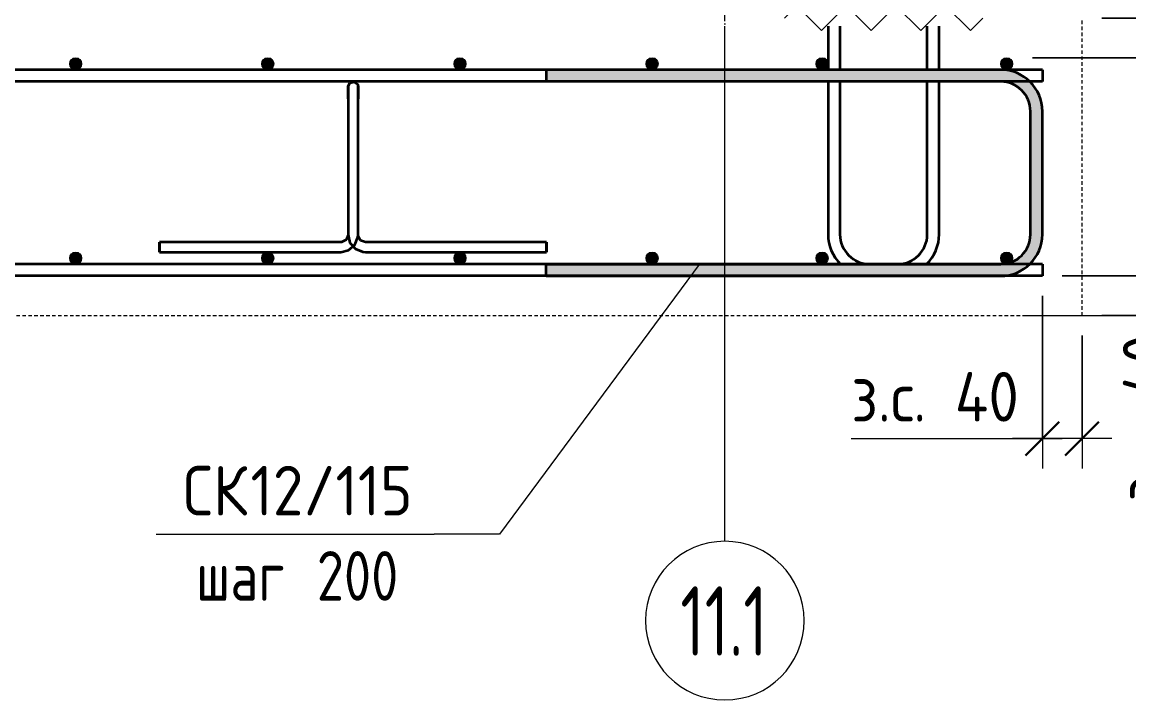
# Model space of a CAD drawing. Header units: millimetres. Extents: x 29094 to 49369, y -2577 to 78616.
# Drawn here: x 39869 to 40985, y -2387 to -1704 of the extents above; entities that cross this region are included whole.
import ezdxf

# ---------------------------------------------------------------- set-up
doc = ezdxf.new("R2010")
doc.units = ezdxf.units.MM
doc.linetypes.add('01 Штриховая _4 мм_', pattern=[6, 3.5, -2.5])
doc.linetypes.add('02 Штрихпунктирная _20 мм_', pattern=[25, 20, -2.5, 0, -2.5])
for name, color, linetype, lineweight in [('AA_Dim', 7, 'Continuous', 9), ('AA_Dim-20', 7, 'Continuous', 9), ('AA_Oformlenie', 7, 'Continuous', 9), ('AA_Vinoska', 7, 'Continuous', 9), ('AA_Visotnaya otmetka', 7, 'Continuous', 9), ('KR_Armatura', 7, 'Continuous', 20), ('KR_Armatura_Tonkie', 7, 'Continuous', 20), ('Оси', 7, 'Continuous', 9)]:
    doc.layers.add(name, color=color, linetype=linetype, lineweight=lineweight)
doc.layers.add('KR_Fundament', color=7, linetype='Continuous', lineweight=20, true_color=0x804000)
doc.styles.add('ISOCPEUR', font='isocpeur.TTF', dxfattribs={"width": 0.7, "height": 70})
doc.styles.add('ISOCPEUR_2', font='isocpeur.TTF', dxfattribs={"width": 0.9, "height": 50})
doc.styles.add('ISOCPEUR_3', font='isocpeur.TTF', dxfattribs={"width": 0.8, "height": 50})
doc.dimstyles.new('00_Точн_3_знака__прозр_', dxfattribs={"dimscale": 304.8, "dimtxt": 50.137748, "dimasz": 0.111549, "dimexe": 0.098425, "dimexo": 0.065617, "dimgap": 0.006562, "dimtad": 1, "dimdec": 3, "dimrnd": 0.001, "dimdsep": 46, "dimtxsty": 'ISOCPEUR_2', "dimblk1": 'OBLIQUE', "dimblk2": 'OBLIQUE', "dimsah": 1, "dimcen": 0.09, "dimdle": 0.098425, "dimazin": 0, "dimtfac": 1, "dimtdec": 4, "dimtix": 1, "dimtmove": 0, "dimatfit": 3, "dimfxl": 1, "dimtvp": 1, "dimtolj": 1, "dimtzin": 0, "dimlwd": 18, "dimlwe": 18, "dimarcsym": 2})
doc.dimstyles.new('00_Точн_3_знака__прозр__1', dxfattribs={"dimscale": 304.8, "dimtxt": 50.137748, "dimasz": 0.111549, "dimexe": 0.098425, "dimexo": 0.065617, "dimgap": 0.006562, "dimtad": 1, "dimdec": 3, "dimrnd": 0.001, "dimdsep": 46, "dimtxsty": 'ISOCPEUR_2', "dimblk1": 'OBLIQUE', "dimblk2": 'OBLIQUE', "dimsah": 1, "dimcen": 0.09, "dimdle": 0.098425, "dimazin": 0, "dimtfac": 1, "dimtdec": 4, "dimtix": 1, "dimtmove": 1, "dimatfit": 3, "dimfxl": 1, "dimtvp": 1, "dimtolj": 1, "dimtzin": 0, "dimlwd": 18, "dimlwe": 18, "dimarcsym": 2})

# ---------------------------------------------------------------- blocks, each defined once
blk = doc.blocks.new('261_Лягушка _НесАрм_РабПлоск_ - 10 А240-3794697-А-А Арм')
at = {"layer": 'KR_Armatura_Tonkie', "lineweight": 35}
for p, q in [((-30379.8, -1781.5), (-30379.8, -1918.5)), ((-30379.8, -1781.5), (-30379.8, -1918.5)), ((-30369.8, -1918.5), (-30369.8, -1781.5)), ((-30369.8, -1918.5), (-30369.8, -1781.5)), ((-30387.3, -1926), (-30569.8, -1926)), ((-30569.8, -1926), (-30569.8, -1936)), ((-30569.8, -1936), (-30569.8, -1926)), ((-30179.8, -1926), (-30362.3, -1926)), ((-30179.8, -1936), (-30179.8, -1926)), ((-30179.8, -1926), (-30179.8, -1936)), ((-30569.8, -1936), (-30387.3, -1936)), ((-30362.3, -1936), (-30179.8, -1936))]:
    blk.add_line(p, q, dxfattribs=at)
at = {"layer": 'KR_Armatura_Tonkie', "lineweight": 35, "flags": 128}
for points in [[(-30379.8, -1769), (-30378, -1765.1), (-30373.8, -1764.1), (-30370.4, -1766.7), (-30369.8, -1769)], [(-30379.8, -1769), (-30379.8, -1770.9), (-30379.8, -1776.1), (-30379.8, -1781.5)], [(-30379.8, -1781.5), (-30379.8, -1774.8), (-30379.8, -1770.2), (-30379.8, -1769)], [(-30369.8, -1781.5), (-30369.8, -1774.8), (-30369.8, -1770.2), (-30369.8, -1769)], [(-30369.8, -1769), (-30369.8, -1770.9), (-30369.8, -1776.1), (-30369.8, -1781.5)], [(-30387.3, -1936), (-30379.3, -1934.1), (-30373.1, -1928.7), (-30370, -1921), (-30369.8, -1918.5)], [(-30379.8, -1918.5), (-30381.7, -1923.5), (-30386.5, -1925.9), (-30387.3, -1926)], [(-30379.8, -1918.5), (-30377.9, -1926.5), (-30372.5, -1932.7), (-30364.9, -1935.8), (-30362.3, -1936)], [(-30362.3, -1926), (-30367.3, -1924.1), (-30369.8, -1919.4), (-30369.8, -1918.5)]]:
    blk.add_lwpolyline(points, dxfattribs=at)
blk = doc.blocks.new('Последовательность узлов - 3мм масшт20 маскировка-904226-А-А Арм')
at = {"layer": 'AA_Oformlenie'}
for p, q in [((-31880.1, -270), (-31867.6, -257.5)), ((-31842.6, -282.5), (-31867.6, -257.5)), ((-31830.1, -270), (-31817.6, -257.5)), ((-31792.6, -282.5), (-31817.6, -257.5)), ((-31780.1, -270), (-31767.6, -257.5)), ((-31742.6, -282.5), (-31767.6, -257.5)), ((-31730.1, -270), (-31717.6, -257.5)), ((-31692.6, -282.5), (-31717.6, -257.5)), ((-31830.1, -270), (-31842.6, -282.5)), ((-31780.1, -270), (-31792.6, -282.5)), ((-31730.1, -270), (-31742.6, -282.5)), ((-31680.1, -270), (-31692.6, -282.5))]:
    blk.add_line(p, q, dxfattribs=at)
blk = doc.blocks.new('Ось сетки - d_4мм-2765513-А-А Арм')
at = {"layer": 'Оси', "color": 12, "true_color": 0xc80000}
for start, end in [(0, 180), (0, 180), (180, 360), (180, 360)]:
    blk.add_arc((-30000.1, -2307.5), 80, start, end, dxfattribs=at)
blk = doc.blocks.new('DIMBLOCK46-А-А Арм')
at = {"layer": 'AA_Dim-20', "color": 30, "lineweight": 18, "true_color": 0xff8000, "transparency": 16777216}
for p, q in [((40897.8, -1980), (40897.8, -2154)), ((40897.8, -2124), (40897.8, -1980)), ((40937.8, -2020), (40937.8, -2154)), ((40937.8, -2124), (40937.8, -2020)), ((40705.1, -2124), (40899.2, -2124)), ((40967.8, -2124), (40867.8, -2124)), ((40899.2, -2124), (40917.8, -2124))]:
    blk.add_line(p, q, dxfattribs=at)
at = {"layer": 'AA_Dim-20', "color": 30, "lineweight": 30, "true_color": 0xff8000, "transparency": 16777216}
for p, q in [((40897.8, -2124), (40914.8, -2107)), ((40937.8, -2124), (40954.8, -2107)), ((40897.8, -2124), (40880.8, -2141)), ((40937.8, -2124), (40920.8, -2141))]:
    blk.add_line(p, q, dxfattribs=at)
at = {"layer": 'AA_Dim-20', "color": 0, "lineweight": 18, "transparency": 16777216, "insert": (40705.1, -2056.8), "char_height": 50, "width": 208.876, "attachment_point": 1, "line_spacing_factor": 1.135194, "style": 'ISOCPEUR_2'}
blk.add_mtext('з.с. 40', dxfattribs=at)
blk = doc.blocks.new('_Oblique')
at = {"color": 0, "linetype": 'ByBlock', "lineweight": -2}
blk.add_line((-0.5, -0.5), (0.5, 0.5), dxfattribs=at)
blk = doc.blocks.new('DIMBLOCK48-А-А Арм')
at = {"layer": 'AA_Dim-20', "color": 30, "lineweight": 18, "true_color": 0xff8000, "transparency": 16777216}
for p, q in [((41046.1, -2030), (41046.1, -1930)), ((40917.8, -1960), (41076.1, -1960)), ((41046.1, -1960), (40917.8, -1960)), ((41046.1, -1993.5), (41046.1, -1980)), ((41046.1, -2187.5), (41046.1, -1993.5)), ((40957.8, -2000), (41076.1, -2000)), ((41046.1, -2000), (40957.8, -2000))]:
    blk.add_line(p, q, dxfattribs=at)
at = {"layer": 'AA_Dim-20', "color": 30, "lineweight": 30, "true_color": 0xff8000, "transparency": 16777216}
for p, q in [((41046.1, -1960), (41029.1, -1943)), ((41046.1, -1960), (41063.1, -1977)), ((41046.1, -2000), (41029.1, -1983)), ((41046.1, -2000), (41063.1, -2017))]:
    blk.add_line(p, q, dxfattribs=at)
at = {"layer": 'AA_Dim-20', "color": 0, "lineweight": 18, "transparency": 16777216, "insert": (40979, -2187.5), "char_height": 50, "width": 208.876, "attachment_point": 1, "rotation": 90, "line_spacing_factor": 1.135194, "style": 'ISOCPEUR_2'}
blk.add_mtext('з.с. 40', dxfattribs=at)
blk = doc.blocks.new('DIMBLOCK49-А-А Арм')
at = {"layer": 'AA_Dim-20', "color": 30, "lineweight": 18, "true_color": 0xff8000, "transparency": 16777216}
for p, q in [((41046.1, -1456.2), (41046.1, -1650.3)), ((41046.1, -1650.3), (41046.1, -1720)), ((41046.1, -1770), (41046.1, -1670)), ((40957.8, -1700), (41076.1, -1700)), ((41046.1, -1700), (40957.8, -1700)), ((40887.8, -1740), (41076.1, -1740)), ((41046.1, -1740), (40887.8, -1740))]:
    blk.add_line(p, q, dxfattribs=at)
at = {"layer": 'AA_Dim-20', "color": 30, "lineweight": 30, "true_color": 0xff8000, "transparency": 16777216}
for p, q in [((41046.1, -1700), (41029.1, -1683)), ((41046.1, -1700), (41063.1, -1717)), ((41046.1, -1740), (41029.1, -1723)), ((41046.1, -1740), (41063.1, -1757))]:
    blk.add_line(p, q, dxfattribs=at)
at = {"layer": 'AA_Dim-20', "color": 0, "lineweight": 18, "transparency": 16777216, "insert": (40979, -1630.3), "char_height": 50, "width": 208.876, "attachment_point": 1, "rotation": 90, "line_spacing_factor": 1.135194, "style": 'ISOCPEUR_2'}
blk.add_mtext('з.с. 40', dxfattribs=at)
blk = doc.blocks.new('DIMBLOCK50-А-А Арм')
at = {"layer": 'AA_Dim-20', "color": 30, "lineweight": 30, "true_color": 0xff8000, "transparency": 16777216}
for p, q in [((41198.3, -1650), (41181.3, -1633)), ((41198.3, -1650), (41215.3, -1667)), ((41198.3, -1700), (41181.3, -1683)), ((41198.3, -1700), (41215.3, -1717)), ((41198.3, -2000), (41181.3, -1983)), ((41198.3, -2000), (41215.3, -2017))]:
    blk.add_line(p, q, dxfattribs=at)
at = {"layer": 'AA_Dim-20', "color": 30, "lineweight": 18, "true_color": 0xff8000, "transparency": 16777216}
for p, q in [((41198.3, -1650), (40825.8, -1650)), ((41198.3, -1650), (41228.3, -1650)), ((41198.3, -1700), (40957.8, -1700)), ((41198.3, -2030), (41198.3, -1700)), ((41198.3, -1700), (41228.3, -1700)), ((41198.3, -2000), (40957.8, -2000)), ((41198.3, -2000), (41228.3, -2000))]:
    blk.add_line(p, q, dxfattribs=at)
at = {"layer": 'AA_Dim-20', "color": 0, "lineweight": 18, "transparency": 16777216, "insert": (41131.2, -1896.8), "char_height": 50, "width": 112.384, "attachment_point": 1, "rotation": 90, "line_spacing_factor": 1.135194, "style": 'ISOCPEUR_2'}
blk.add_mtext('300', dxfattribs=at)
blk = doc.blocks.new('_None')
blk = doc.blocks.new('DIMBLOCK51-А-А Арм')
at = {"layer": 'AA_Dim-20', "color": 30, "lineweight": 18, "true_color": 0xff8000, "transparency": 16777216}
for p, q in [((41288.4, -1551.8), (41288.4, -1634.2)), ((41288.4, -1634.2), (41198.3, -1675)), ((41198.3, -1650), (40825.8, -1650)), ((41198.3, -1700), (41198.3, -1650)), ((41198.3, -1650), (41228.3, -1650)), ((41198.3, -1700), (40957.8, -1700)), ((41198.3, -1700), (41228.3, -1700))]:
    blk.add_line(p, q, dxfattribs=at)
at = {"layer": 'AA_Dim-20', "color": 30, "lineweight": 30, "true_color": 0xff8000, "transparency": 16777216}
for p, q in [((41198.3, -1650), (41181.3, -1633)), ((41198.3, -1650), (41215.3, -1667)), ((41198.3, -1700), (41181.3, -1683)), ((41198.3, -1700), (41215.3, -1717))]:
    blk.add_line(p, q, dxfattribs=at)
at = {"layer": 'AA_Dim-20', "color": 0, "lineweight": 18, "transparency": 16777216, "insert": (41221.3, -1614.2), "char_height": 50, "width": 74.923, "attachment_point": 1, "rotation": 90, "line_spacing_factor": 1.135194, "style": 'ISOCPEUR_2'}
blk.add_mtext('50', dxfattribs=at)
blk = doc.blocks.new('042_М_Арматуры - Диам длина поз _ Комментарий-2260297-А-А Арм')
at = {"layer": 'AA_Vinoska'}
blk.add_line((-33880.8, -2220.4), (-33600.8, -2220.4), dxfattribs=at)

msp = doc.modelspace()

# ---------------------------------------------------------------- hatches: boundary and pattern name
at = {"layer": 'KR_Armatura'}
h = msp.add_hatch(color=256, dxfattribs=at)
edge = h.paths.add_edge_path()
edge.add_arc((39923.4413, -1746), 6, 0, 360)
h = msp.add_hatch(color=256, dxfattribs=at)
edge = h.paths.add_edge_path()
edge.add_arc((40117.1079, -1746), 6, 0, 360)
h = msp.add_hatch(color=256, dxfattribs=at)
edge = h.paths.add_edge_path()
edge.add_arc((40310.7746, -1746), 6, 0, 360)
h = msp.add_hatch(color=256, dxfattribs=at)
edge = h.paths.add_edge_path()
edge.add_arc((40504.4413, -1746), 6, 0, 360)
h = msp.add_hatch(color=256, dxfattribs=at)
edge = h.paths.add_edge_path()
edge.add_arc((40675.7746, -1746), 6, 0, 360)
h = msp.add_hatch(color=256, dxfattribs=at)
edge = h.paths.add_edge_path()
edge.add_arc((40861.7746, -1746), 6, 0, 360)
for points in [[(39920.4413, -1751.1962), (39926.4413, -1751.1962), (39929.4413, -1746), (39926.4413, -1740.8038), (39920.4413, -1740.8038), (39917.4413, -1746)], [(40114.1079, -1751.1962), (40120.1079, -1751.1962), (40123.1079, -1746), (40120.1079, -1740.8038), (40114.1079, -1740.8038), (40111.1079, -1746)], [(40307.7746, -1751.1962), (40313.7746, -1751.1962), (40316.7746, -1746), (40313.7746, -1740.8038), (40307.7746, -1740.8038), (40304.7746, -1746)], [(40501.4413, -1751.1962), (40507.4413, -1751.1962), (40510.4413, -1746), (40507.4413, -1740.8038), (40501.4413, -1740.8038), (40498.4413, -1746)], [(40672.7746, -1751.1962), (40678.7746, -1751.1962), (40681.7746, -1746), (40678.7746, -1740.8038), (40672.7746, -1740.8038), (40669.7746, -1746)], [(40858.7746, -1751.1962), (40864.7746, -1751.1962), (40867.7746, -1746), (40864.7746, -1740.8038), (40858.7746, -1740.8038), (40855.7746, -1746)], [(39920.4413, -1947.1962), (39926.4413, -1947.1962), (39929.4413, -1942), (39926.4413, -1936.8038), (39920.4413, -1936.8038), (39917.4413, -1942)], [(40114.1079, -1947.1962), (40120.1079, -1947.1962), (40123.1079, -1942), (40120.1079, -1936.8038), (40114.1079, -1936.8038), (40111.1079, -1942)], [(40307.7746, -1947.1962), (40313.7746, -1947.1962), (40316.7746, -1942), (40313.7746, -1936.8038), (40307.7746, -1936.8038), (40304.7746, -1942)], [(40501.4413, -1947.1962), (40507.4413, -1947.1962), (40510.4413, -1942), (40507.4413, -1936.8038), (40501.4413, -1936.8038), (40498.4413, -1942)], [(40672.7746, -1947.1962), (40678.7746, -1947.1962), (40681.7746, -1942), (40678.7746, -1936.8038), (40672.7746, -1936.8038), (40669.7746, -1942)], [(40858.7746, -1947.1962), (40864.7746, -1947.1962), (40867.7746, -1942), (40864.7746, -1936.8038), (40858.7746, -1936.8038), (40855.7746, -1942)]]:
    msp.add_hatch(color=256, dxfattribs=at).paths.add_polyline_path(points)
h = msp.add_hatch(color=256, dxfattribs=at)
edge = h.paths.add_edge_path()
edge.add_arc((39923.4413, -1942), 6, 0, 360)
h = msp.add_hatch(color=256, dxfattribs=at)
edge = h.paths.add_edge_path()
edge.add_arc((40117.1079, -1942), 6, 0, 360)
h = msp.add_hatch(color=256, dxfattribs=at)
edge = h.paths.add_edge_path()
edge.add_arc((40310.7746, -1942), 6, 0, 360)
h = msp.add_hatch(color=256, dxfattribs=at)
edge = h.paths.add_edge_path()
edge.add_arc((40504.4413, -1942), 6, 0, 360)
h = msp.add_hatch(color=256, dxfattribs=at)
edge = h.paths.add_edge_path()
edge.add_arc((40675.7746, -1942), 6, 0, 360)
h = msp.add_hatch(color=256, dxfattribs=at)
edge = h.paths.add_edge_path()
edge.add_arc((40861.7746, -1942), 6, 0, 360)
at = {"layer": 'KR_Armatura_Tonkie'}
for points in [[(40682.4809, -1764), (40855.7746, -1764), (40855.7746, -1752), (40397.7746, -1752), (40397.7746, -1764)], [(40897.7746, -1794), (40896.3435, -1783.1296), (40892.1477, -1773), (40885.4731, -1764.3015), (40876.7746, -1757.6269), (40866.645, -1753.4311), (40855.7746, -1752), (40855.7746, -1764), (40863.5392, -1765.0222), (40870.7746, -1768.0192), (40876.9878, -1772.7868), (40881.7554, -1779), (40884.7524, -1786.2354), (40885.7746, -1794)], [(40897.7746, -1918), (40897.7746, -1794), (40885.7746, -1794), (40885.7746, -1918)], [(40855.7746, -1960), (40866.645, -1958.5689), (40876.7746, -1954.3731), (40885.4731, -1947.6985), (40892.1477, -1939), (40896.3435, -1928.8704), (40897.7746, -1918), (40885.7746, -1918), (40884.7524, -1925.7646), (40881.7554, -1933), (40876.9878, -1939.2132), (40870.7746, -1943.9808), (40863.5392, -1946.9778), (40855.7746, -1948)], [(40397.7746, -1960), (40855.7746, -1960), (40855.7746, -1948), (40397.7746, -1948)]]:
    msp.add_hatch(color=256, dxfattribs=at).paths.add_polyline_path(points)

# ---------------------------------------------------------------- linework, layer by layer
at = {"layer": 'AA_Vinoska'}
for p, q in [((40553.0249, -1947.0789), (40350.6568, -2220.4482)), ((40350.6568, -2220.4482), (40284.7188, -2220.4482))]:
    msp.add_line(p, q, dxfattribs=at)
at = {"layer": 'AA_Visotnaya otmetka', "color": 92, "true_color": 0x00cc00}
msp.add_line((40877.5984, -2000), (41254.2303, -2000), dxfattribs=at)
at = {"layer": 'KR_Armatura'}
for p, q in [((39920.4413, -1740.8038), (39917.4413, -1746)), ((39917.4413, -1746), (39920.4413, -1751.1962)), ((39926.4413, -1740.8038), (39920.4413, -1740.8038)), ((39920.4413, -1751.1962), (39926.4413, -1751.1962)), ((39929.4413, -1746), (39926.4413, -1740.8038)), ((39926.4413, -1751.1962), (39929.4413, -1746)), ((40114.1079, -1740.8038), (40111.1079, -1746)), ((40111.1079, -1746), (40114.1079, -1751.1962)), ((40120.1079, -1740.8038), (40114.1079, -1740.8038)), ((40114.1079, -1751.1962), (40120.1079, -1751.1962)), ((40123.1079, -1746), (40120.1079, -1740.8038)), ((40120.1079, -1751.1962), (40123.1079, -1746)), ((40307.7746, -1740.8038), (40304.7746, -1746)), ((40304.7746, -1746), (40307.7746, -1751.1962)), ((40313.7746, -1740.8038), (40307.7746, -1740.8038)), ((40307.7746, -1751.1962), (40313.7746, -1751.1962)), ((40316.7746, -1746), (40313.7746, -1740.8038)), ((40313.7746, -1751.1962), (40316.7746, -1746)), ((40501.4413, -1740.8038), (40498.4413, -1746)), ((40498.4413, -1746), (40501.4413, -1751.1962)), ((40507.4413, -1740.8038), (40501.4413, -1740.8038)), ((40501.4413, -1751.1962), (40507.4413, -1751.1962)), ((40510.4413, -1746), (40507.4413, -1740.8038)), ((40507.4413, -1751.1962), (40510.4413, -1746)), ((40672.7746, -1740.8038), (40669.7746, -1746)), ((40669.7746, -1746), (40672.7746, -1751.1962)), ((40678.7746, -1740.8038), (40672.7746, -1740.8038)), ((40672.7746, -1751.1962), (40678.7746, -1751.1962)), ((40681.7746, -1746), (40678.7746, -1740.8038)), ((40678.7746, -1751.1962), (40681.7746, -1746)), ((40858.7746, -1740.8038), (40855.7746, -1746)), ((40855.7746, -1746), (40858.7746, -1751.1962)), ((40864.7746, -1740.8038), (40858.7746, -1740.8038)), ((40858.7746, -1751.1962), (40864.7746, -1751.1962)), ((40867.7746, -1746), (40864.7746, -1740.8038)), ((40864.7746, -1751.1962), (40867.7746, -1746)), ((39920.4413, -1936.8038), (39917.4413, -1942)), ((39926.4413, -1936.8038), (39920.4413, -1936.8038)), ((39929.4413, -1942), (39926.4413, -1936.8038)), ((40114.1079, -1936.8038), (40111.1079, -1942)), ((40120.1079, -1936.8038), (40114.1079, -1936.8038)), ((40123.1079, -1942), (40120.1079, -1936.8038)), ((40307.7746, -1936.8038), (40304.7746, -1942)), ((40313.7746, -1936.8038), (40307.7746, -1936.8038)), ((40316.7746, -1942), (40313.7746, -1936.8038)), ((40501.4413, -1936.8038), (40498.4413, -1942)), ((40507.4413, -1936.8038), (40501.4413, -1936.8038)), ((40510.4413, -1942), (40507.4413, -1936.8038)), ((40672.7746, -1936.8038), (40669.7746, -1942)), ((40678.7746, -1936.8038), (40672.7746, -1936.8038)), ((40681.7746, -1942), (40678.7746, -1936.8038)), ((40858.7746, -1936.8038), (40855.7746, -1942)), ((40864.7746, -1936.8038), (40858.7746, -1936.8038)), ((40867.7746, -1942), (40864.7746, -1936.8038)), ((39917.4413, -1942), (39920.4413, -1947.1962)), ((39920.4413, -1947.1962), (39926.4413, -1947.1962)), ((39926.4413, -1947.1962), (39929.4413, -1942)), ((40111.1079, -1942), (40114.1079, -1947.1962)), ((40114.1079, -1947.1962), (40120.1079, -1947.1962)), ((40120.1079, -1947.1962), (40123.1079, -1942)), ((40304.7746, -1942), (40307.7746, -1947.1962)), ((40307.7746, -1947.1962), (40313.7746, -1947.1962)), ((40313.7746, -1947.1962), (40316.7746, -1942)), ((40498.4413, -1942), (40501.4413, -1947.1962)), ((40501.4413, -1947.1962), (40507.4413, -1947.1962)), ((40507.4413, -1947.1962), (40510.4413, -1942)), ((40669.7746, -1942), (40672.7746, -1947.1962)), ((40672.7746, -1947.1962), (40678.7746, -1947.1962)), ((40678.7746, -1947.1962), (40681.7746, -1942)), ((40855.7746, -1942), (40858.7746, -1947.1962)), ((40858.7746, -1947.1962), (40864.7746, -1947.1962)), ((40864.7746, -1947.1962), (40867.7746, -1942))]:
    msp.add_line(p, q, dxfattribs=at)
for centre in [(39923.4413, -1746), (40117.1079, -1746), (40310.7746, -1746), (40504.4413, -1746), (40675.7746, -1746), (40861.7746, -1746), (39923.4413, -1942), (40117.1079, -1942), (40310.7746, -1942), (40504.4413, -1942), (40675.7746, -1942), (40861.7746, -1942)]:
    msp.add_circle(centre, 6, dxfattribs=at)
at = {"layer": 'KR_Armatura_Tonkie', "lineweight": 35}
for p, q in [((40681.7746, -1708), (40681.7746, -1752)), ((40693.7746, -1708), (40693.7746, -1752)), ((40781.7746, -1752), (40781.7746, -1708)), ((40793.7746, -1752), (40793.7746, -1708)), ((40897.7746, -1752), (36237.7746, -1752)), ((40855.7746, -1752), (40397.7746, -1752)), ((40397.7746, -1752), (40397.7746, -1764)), ((40897.7746, -1752), (40897.7746, -1764)), ((40897.7746, -1764), (36237.7746, -1764)), ((40855.7746, -1764), (40397.7746, -1764)), ((40681.7746, -1764), (40681.7746, -1918)), ((40693.7746, -1764), (40693.7746, -1918)), ((40781.7746, -1918), (40781.7746, -1764)), ((40793.7746, -1918), (40793.7746, -1764)), ((40885.7746, -1918), (40885.7746, -1794)), ((40897.7746, -1918), (40897.7746, -1794)), ((40897.7746, -1948), (36237.7746, -1948)), ((40397.7746, -1948), (40855.7746, -1948)), ((40397.7746, -1960), (40397.7746, -1948)), ((40723.7746, -1948), (40751.7746, -1948)), ((40897.7746, -1948), (40897.7746, -1960)), ((40897.7746, -1960), (36237.7746, -1960)), ((40397.7746, -1960), (40855.7746, -1960)), ((40723.7746, -1960), (40751.7746, -1960))]:
    msp.add_line(p, q, dxfattribs=at)
for centre, radius, start, end in [((40855.7746, -1794), 42, 360, 90), ((40855.7746, -1794), 30, 0, 90), ((40723.7746, -1918), 42, 180, 225.6776046), ((40723.7746, -1918), 30, 180, 270), ((40751.7746, -1918), 30, 270, 360), ((40751.7746, -1918), 42, 314.3223954, 0), ((40855.7746, -1918), 30, 270, 360), ((40855.7746, -1918), 42, 270, 0)]:
    msp.add_arc(centre, radius, start, end, dxfattribs=at)
at = {"layer": 'KR_Fundament', "linetype": '01 Штриховая _4 мм_'}
for p, q in [((40937.7746, -2000), (40937.7746, -1700)), ((36197.7746, -2000), (40937.7746, -2000))]:
    msp.add_line(p, q, dxfattribs=at)
at = {"layer": 'Оси', "linetype": '02 Штрихпунктирная _20 мм_'}
msp.add_line((40577.7746, -1728.079), (40577.7746, 120.469), dxfattribs=at)
at = {"layer": 'Оси'}
msp.add_line((40577.7746, -2227.4522), (40577.7746, -1728.079), dxfattribs=at)

# ---------------------------------------------------------------- block references
at = {"layer": 'AA_Oformlenie'}
msp.add_blockref('Последовательность узлов - 3мм масшт20 маскировка-904226-А-А Арм', (72517.8362, -1430), dxfattribs=at)
at = {"layer": 'AA_Vinoska'}
msp.add_blockref('042_М_Арматуры - Диам длина поз _ Комментарий-2260297-А-А Арм', (73885.4956, 0), dxfattribs=at)
at = {"layer": 'KR_Armatura_Tonkie', "lineweight": 35}
msp.add_blockref('261_Лягушка _НесАрм_РабПлоск_ - 10 А240-3794697-А-А Арм', (70577.8362, 0), dxfattribs=at)
at = {"layer": 'Оси', "color": 12, "true_color": 0xc80000}
msp.add_blockref('Ось сетки - d_4мм-2765513-А-А Арм', (70577.8362, 0), dxfattribs=at)

# ---------------------------------------------------------------- texts
at = {"layer": 'AA_Vinoska', "char_height": 50, "attachment_point": 1}
for s, insert, width, style in [('СК', (40031.7816, -2151.4432), 82.253137, 'ISOCPEUR_2'), ('12/115', (40099.6472, -2151.4432), 199.139175, 'ISOCPEUR_2'), (' 200', (40141.0599, -2237.4243), 133.4008, 'ISOCPEUR_3'), ('шаг', (40044.7516, -2237.4243), 116.7257, 'ISOCPEUR_3')]:
    msp.add_mtext(s, dxfattribs=dict(at, insert=insert, width=width, style=style))
at = {"layer": 'Оси', "insert": (40532.8785, -2272.9601), "char_height": 70, "width": 108.869162, "attachment_point": 1, "style": 'ISOCPEUR'}
msp.add_mtext('11.1', dxfattribs=at)

# ---------------------------------------------------------------- dimensions: what is measured, and where the dimension line sits
at = {"layer": 'AA_Dim', "color": 30, "lineweight": 18, "true_color": 0xff8000}
for base, p1, p2, override, picture, middle in [((41046.0965, -1700), (40867.7746, -1740), (40937.7746, -1700), {"dimpost": 'з.с. <>', "dimfxl": 80.622577}, 'DIMBLOCK49-А-А Арм', (41012.2939, -1525.8359)), ((41046.0965, -1960), (40937.7746, -2000), (40897.7746, -1960), {"dimpost": 'з.с. <>', "dimfxl": 56.568542}, 'DIMBLOCK48-А-А Арм', (41012.2939, -2083.0968))]:
    dim = msp.add_linear_dim(base=base, p1=p1, p2=p2, angle=90, dimstyle='00_Точн_3_знака__прозр__1', override=override, dxfattribs=at)
    dim.commit()
    dim.dimension.update_dxf_attribs({"geometry": picture, "text_midpoint": middle, "dimtype": 160, "text_rotation": 90})
dim = msp.add_linear_dim(base=(41198.3361, -1650), p1=(40937.7746, -1700), p2=(40805.7746, -1650), angle=90, text='50', dimstyle='00_Точн_3_знака__прозр__1', override={"dimpost": '<>', "dimblk1": 'None', "dimblk2": 'None', "dimsah": 1, "dimfxl": 141.1524}, dxfattribs=at)
dim.commit()
dim.dimension.update_dxf_attribs({"geometry": 'DIMBLOCK51-А-А Арм', "text_midpoint": (41254.6399, -1576.7484), "dimtype": 160, "text_rotation": 90})
dim = msp.add_linear_dim(base=(41198.3361, -1700), p1=(40937.7746, -2000), p2=(40937.7746, -1700), angle=90, text='300', dimstyle='00_Точн_3_знака__прозр_', override={"dimpost": '<>', "dimblk1": 'None', "dimblk2": 'None', "dimsah": 1, "dimfxl": 300}, dxfattribs=at)
dim.commit()
dim.dimension.update_dxf_attribs({"geometry": 'DIMBLOCK50-А-А Арм', "text_midpoint": (41171.3361, -1850)})
dim = msp.add_linear_dim(base=(40897.7746, -2123.9504), p1=(40937.7746, -2000), p2=(40897.7746, -1960), dimstyle='00_Точн_3_знака__прозр__1', override={"dimpost": 'з.с. <>', "dimfxl": 56.568542}, dxfattribs=at)
dim.commit()
dim.dimension.update_dxf_attribs({"geometry": 'DIMBLOCK46-А-А Арм', "text_midpoint": (40809.5384, -2090.1478), "dimtype": 160})

doc.saveas('drawing.dxf')
